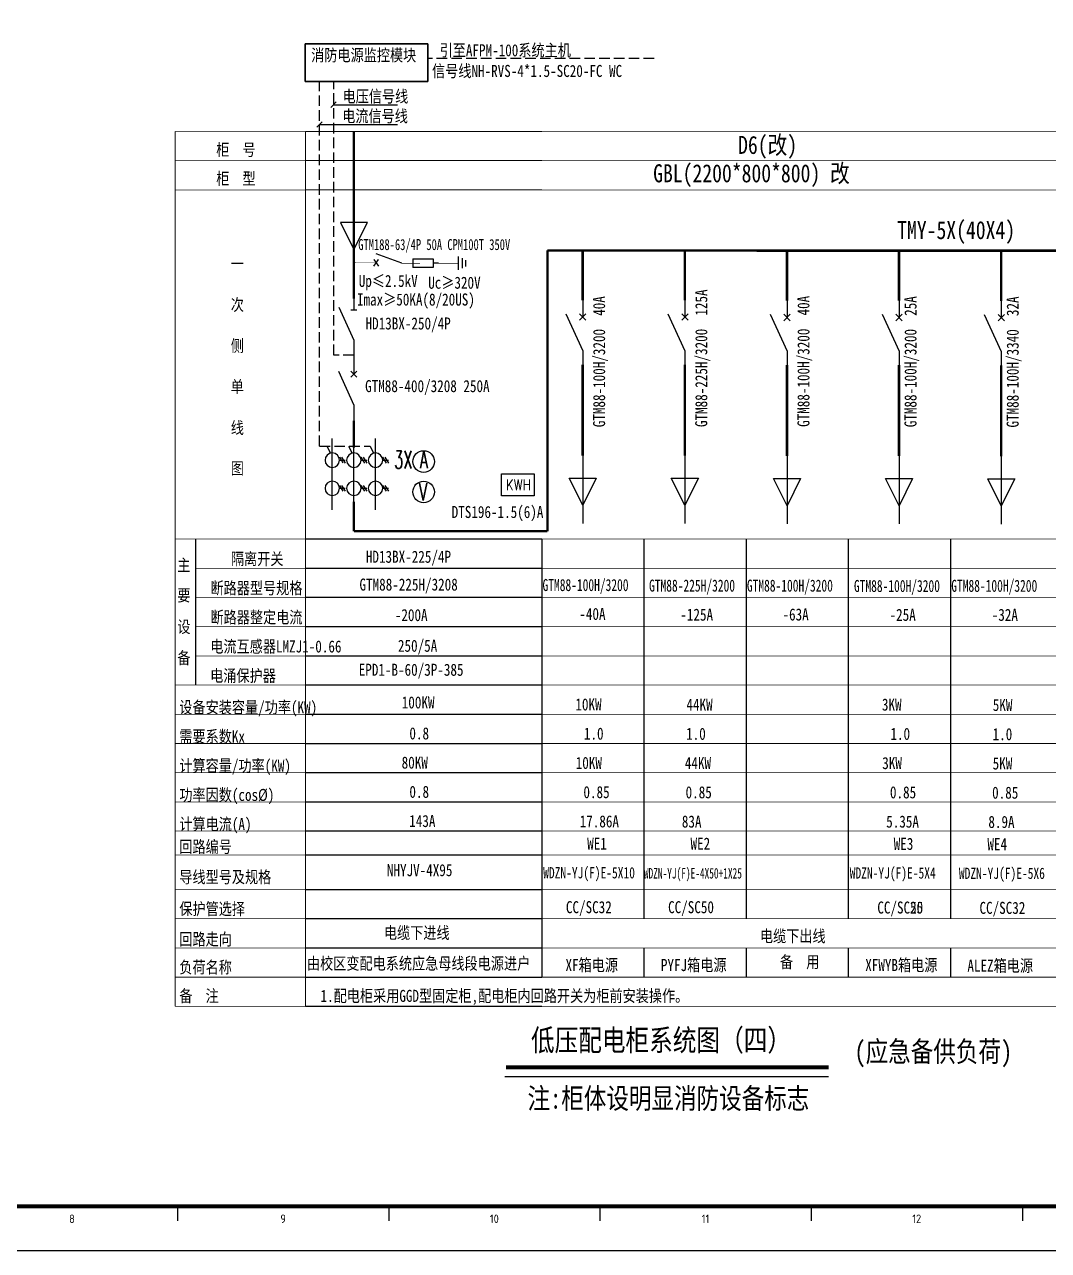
# Model space of a CAD drawing. Extents: x 815029915 to 815825525, y 579155098 to 579748855.
# Drawn here: x 815502554 to 815526796, y 579265284 to 579294299 of the extents above; entities that cross this region are included whole.
import ezdxf
from ezdxf.enums import TextEntityAlignment as Align

# ---------------------------------------------------------------- set-up
doc = ezdxf.new("R2010")
doc.units = 0
doc.header["$LTSCALE"] = 100
doc.header["$MEASUREMENT"] = 0
doc.linetypes.add('DASH', pattern=[0.35, 0.25, -0.1])
doc.linetypes.add('DASHED2', pattern=[9.525, 6.35, -3.175])
for name, color, linetype in [('ABDE_SYS', 3, 'Continuous'), ('AXIS', 3, 'Continuous'), ('car', 252, 'Continuous'), ('E-CAPL1', 7, 'Continuous'), ('ELEMENT', 3, 'Continuous'), ('EQUIP', 3, 'Continuous'), ('PUB_TEXT', 7, 'Continuous'), ('SIG_TEXT', 7, 'Continuous'), ('TEL_TEXT', 7, 'Continuous'), ('TH_WIRE', 4, 'Continuous'), ('TK', 7, 'Continuous'), ('zm', 1, 'Continuous'), ('强电平面线缆-1', 7, 'Continuous'), ('校对', 6, 'Continuous'), ('设备', 1, 'Continuous')]:
    doc.layers.add(name, color=color, linetype=linetype)
doc.styles.add('-华文细黑', font='', dxfattribs={"width": 0.8})
doc.styles.add('-宋体', font='', dxfattribs={"width": 0.8})
doc.styles.add('-黑体', font='', dxfattribs={"width": 0.8})
doc.styles.add('_SIMPLEX', font='SIMPLEX', dxfattribs={"width": 0.6})
doc.styles.add('DIM_FONT', font='SIMPLEX', dxfattribs={"width": 0.7, "bigfont": 'GBCBIG'})
doc.styles.add('HZ_ROMANS6', font='ROMANS6.shx', dxfattribs={"bigfont": 'hztxt.shx'})
doc.styles.add('ISOCP', font='isocp.shx', dxfattribs={"bigfont": 'gbcbig.shx'})
doc.styles.get("Standard").update_dxf_attribs({"font": 'gbenor.shx', "bigfont": 'gbcbig.shx'})
doc.styles.get('-华文细黑').set_extended_font_data('STXihei')
doc.styles.get('-宋体').set_extended_font_data('SimSun')
doc.styles.get('-黑体').set_extended_font_data('SimHei')

# ---------------------------------------------------------------- blocks, each defined once
blk = doc.blocks.new('M_M60GUJ')
for p, q in [((-0.267, -1), (-0.267, 0)), ((-0.267, 0), (0.267, 0)), ((0.267, 0), (0.267, -1)), ((0.267, -1), (-0.267, -1))]:
    blk.add_line(p, q)
at = {"style": '_SIMPLEX'}
blk.add_text('KWH', height=0.2667, rotation=270, dxfattribs=at).set_placement((-0.133, -0.133))
at = {"width": 0.8, "flags": 9}
blk.add_attdef('S', (0.25, -0.5), '', height=0.2, dxfattribs=at)
blk = doc.blocks.new('M_M27VHU')
for p, q in [((0.167, -0.5), (0.3, -0.5)), ((0.256, -0.433), (0.172, -0.567)), ((0.308, -0.433), (0.225, -0.567))]:
    blk.add_line(p, q)
blk.add_lwpolyline([(0, 0), (0, -1)])
blk.add_circle((0, -0.5), 0.167)
at = {"width": 0.8, "flags": 9}
blk.add_attdef('S', (0.25, -0.5), '', height=0.2, dxfattribs=at)
blk = doc.blocks.new('M_M43LFI')
for p, q in [((0, -0.733), (-0.2, -0.333)), ((-0.2, -0.333), (0.2, -0.333)), ((0.2, -0.333), (0, -0.733))]:
    blk.add_line(p, q)
blk.add_lwpolyline([(0, 0), (0, -1)])
at = {"style": 'DIM_FONT', "width": 0.8, "flags": 9}
blk.add_attdef('S', (0.25, -0.5), '', height=0.2, dxfattribs=at)
blk = doc.blocks.new('M_M8')
for p, q in [((-0.25, -0.2), (0, -0.75)), ((0.05, -0.25), (-0.05, -0.25))]:
    blk.add_line(p, q)
for points in [[(0, 0), (0, -0.25)], [(0, -0.75), (0, -1)]]:
    blk.add_lwpolyline(points)
at = {"style": 'DIM_FONT', "width": 0.8, "flags": 9}
blk.add_attdef('S', (0.25, -0.5), '', height=0.2, dxfattribs=at)
blk = doc.blocks.new('M_M7')
for p, q in [((-0.25, -0.2), (0, -0.75)), ((-0.047, -0.297), (0.047, -0.203)), ((-0.047, -0.203), (0.047, -0.297))]:
    blk.add_line(p, q)
for points in [[(0, 0), (0, -0.25)], [(0, -0.75), (0, -1)]]:
    blk.add_lwpolyline(points)
at = {"width": 0.8, "flags": 9}
blk.add_attdef('S', (0.25, -0.5), '', height=0.2, dxfattribs=at)
blk = doc.blocks.new('l')
at = {"layer": 'TK'}
blk.add_lwpolyline([(815463677, 579451444), (815463677, 579409444), (815547777, 579409444), (815547777, 579451444)], close=True, dxfattribs=at)

msp = doc.modelspace()

# ---------------------------------------------------------------- linework, layer by layer
at = {"color": 2, "lineweight": 35}
for p, q in [((815509200.5, 579292947.2), (815509200.5, 579293840.9)), ((815509200.5, 579293840.9), (815512104.7, 579293840.9)), ((815512104.7, 579293840.9), (815512104.7, 579292947.2)), ((815512104.7, 579292947.2), (815509200.5, 579292947.2))]:
    msp.add_line(p, q, dxfattribs=at)
for p, q in [((815512830.6, 579288494.9), (815512830.6, 579288805.3)), ((815512925.3, 579288533.7), (815512925.3, 579288766.5)), ((815513001.8, 579288568.5), (815513001.8, 579288723.7)), ((815510351.2, 579286391.4), (815510351.2, 579286025)), ((815509984.8, 579286098.3), (815510351.2, 579285292.2)), ((815510282.1, 579285955.9), (815510420.3, 579286094.1)), ((815510282.1, 579286094.1), (815510420.3, 579285955.9)), ((815510351.2, 579285292.2), (815510351.2, 579284925.8))]:
    msp.add_line(p, q)
at = {"layer": 'AXIS', "linetype": 'DASH', "ltscale": 10}
for p, q in [((815517459.2, 579293494), (815512104.7, 579293494)), ((815509541.2, 579284321.2), (815509541.2, 579292947.2)), ((815509873.7, 579286472.9), (815509873.7, 579292947.2)), ((815510351.2, 579286472.9), (815509873.7, 579286472.9)), ((815509541.2, 579284321.2), (815510737.8, 579284321.2)), ((815509713.6, 579284321.2), (815509795.7, 579284152.6)), ((815510225.7, 579284321.2), (815510307.8, 579284152.6)), ((815510737.8, 579284321.2), (815510819.8, 579284152.6))]:
    msp.add_line(p, q, dxfattribs=at)
at = {"layer": 'car', "color": 1}
for p, q in [((815509934.5, 579292466.4), (815509806.8, 579292334.2)), ((815509868.9, 579292401.7), (815511384.5, 579292401.7)), ((815509602, 579291999.9), (815509474.3, 579291867.7)), ((815509541.2, 579291935.2), (815511384.5, 579291935.2))]:
    msp.add_line(p, q, dxfattribs=at)
at = {"layer": 'E-CAPL1', "linetype": 'Continuous', "ltscale": 1000}
msp.add_line((815510351.2, 579286501.2), (815510351.2, 579286342.1), dxfattribs=at)
at = {"layer": 'EQUIP'}
for centre in [(815512003, 579283956.1), (815512003, 579283235.6)]:
    msp.add_circle(centre, 256, dxfattribs=at)
at = {"layer": 'SIG_TEXT', "color": 2, "lineweight": 5}
for p, q in [((815506120.3, 579291769.8), (815536164.6, 579291760.6)), ((815506120.3, 579291769.8), (815506120.3, 579271064)), ((815509207.1, 579291769.8), (815509207.1, 579271064)), ((815509207.1, 579291769.8), (815514800.6, 579291769.8)), ((815506120.3, 579291078.5), (815536164.6, 579291069.3)), ((815509207.1, 579291078.5), (815514800.6, 579291078.5)), ((815506120.3, 579290387.2), (815536164.6, 579290378)), ((815509207.1, 579290387.2), (815514800.6, 579290387.2)), ((815506120.3, 579282124.9), (815536164.6, 579282115.7)), ((815506600.9, 579281433.6), (815536164.6, 579281424.4)), ((815506600.9, 579280742.3), (815536164.6, 579280733.1)), ((815506600.9, 579280051), (815536164.6, 579280041.7)), ((815506600.9, 579279359.7), (815536164.6, 579279350.4)), ((815506120.3, 579278668.4), (815536164.6, 579278659.1)), ((815506120.3, 579277977.1), (815536164.6, 579277967.8)), ((815506120.3, 579277285.7), (815536164.6, 579277276.5)), ((815506120.3, 579276594.4), (815536164.6, 579276585.2)), ((815506120.3, 579275903.1), (815536164.6, 579275893.9)), ((815506120.3, 579275211.8), (815536164.6, 579275202.6)), ((815506120.3, 579274648.5), (815536164.6, 579274639.2)), ((815506120.3, 579273829.2), (815536164.6, 579273820)), ((815506120.3, 579273137.9), (815536164.6, 579273128.6)), ((815506120.3, 579272446.6), (815536164.6, 579272437.3)), ((815506120.3, 579271755.3), (815536164.6, 579271746)), ((815506120.3, 579271064), (815536164.6, 579271054.7))]:
    msp.add_line(p, q, dxfattribs=at)
at = {"layer": 'TEL_TEXT', "const_width": 96.9}
msp.add_lwpolyline([(815513951.3, 579269620.8), (815521595.2, 579269620.8)], dxfattribs=at)
at = {"layer": 'TH_WIRE'}
for points, const_width in [([(815514933.7, 579288951.9), (815534946.6, 579288942.6)], 60.5), ([(815514933.7, 579282306.8), (815514933.7, 579288951.9)], 58.2), ([(815515768.2, 579288951.9), (815515768.2, 579287773.5)], 58.2), ([(815518187.2, 579288951.9), (815518187.2, 579287773.5)], 58.2), ([(815520606.2, 579288943.4), (815520606.2, 579287765)], 58.2), ([(815523258.5, 579288943.4), (815523258.5, 579287765)], 58.2), ([(815525677.4, 579288936.8), (815525677.4, 579287758.4)], 58.2), ([(815510351.2, 579287813.9), (815510351.2, 579288177.4)], 58.2), ([(815515768.2, 579286247.8), (815515768.2, 579284092.9)], 58.2), ([(815518187.2, 579286247.8), (815518187.2, 579284092.9)], 58.2), ([(815520606.2, 579286239.4), (815520606.2, 579284084.4)], 58.2), ([(815523258.5, 579286239.4), (815523258.5, 579284084.4)], 58.2), ([(815525677.4, 579286232.8), (815525677.4, 579284077.8)], 58.2), ([(815510351.2, 579284285.7), (815510351.2, 579284925.8)], 58.2)]:
    msp.add_lwpolyline(points, dxfattribs=dict(at, const_width=const_width))
at = {"layer": 'TK'}
for p, q in [((815506177.3, 579266374.9), (815506177.3, 579265983.6)), ((815511177.3, 579266374.9), (815511177.3, 579265983.6)), ((815516177.3, 579266374.9), (815516177.3, 579265983.6)), ((815521177.3, 579266374.9), (815521177.3, 579265983.6)), ((815526177.3, 579266374.9), (815526177.3, 579265983.6))]:
    msp.add_line(p, q, dxfattribs=at)
msp.add_lwpolyline([(815463677.3, 579307283.6), (815463677.3, 579265283.6), (815547777.3, 579265283.6), (815547777.3, 579307283.6)], close=True, dxfattribs=at)
at = {"layer": 'TK', "const_width": 100}
msp.add_lwpolyline([(815466177.3, 579266329.2), (815466177.3, 579306283.6), (815546777.3, 579306283.6), (815546777.3, 579266329.2)], close=True, dxfattribs=at)
at = {"layer": 'zm'}
for p, q in [((815511484.8, 579288650.1), (815510879.7, 579288870)), ((815510824.7, 579288576.8), (815510934.7, 579288741.8)), ((815510824.7, 579288741.8), (815510934.7, 579288576.8)), ((815513925.9, 579269398.7), (815521586.1, 579269398.7))]:
    msp.add_line(p, q, dxfattribs=at)
at = {"layer": 'zm', "color": 1}
for p, q in [((815506600.9, 579282124.9), (815506600.9, 579278668.4)), ((815509207.1, 579282124.9), (815514800.6, 579282124.9)), ((815514800.6, 579282124.9), (815514800.6, 579271755.3)), ((815514800.6, 579282124.9), (815514800.6, 579271755.3)), ((815514800.6, 579282124.9), (815514800.6, 579271755.3)), ((815517219.6, 579282124.9), (815517219.6, 579273137.9)), ((815519638.6, 579282124.9), (815519638.6, 579273137.9)), ((815519638.6, 579282124.9), (815519638.6, 579273137.9)), ((815522057.6, 579282124.9), (815522057.6, 579273129.4)), ((815522057.6, 579282116.5), (815522057.6, 579273137.9)), ((815524476.5, 579282124.9), (815524476.5, 579273129.4)), ((815509207.1, 579281433.6), (815514800.6, 579281433.6)), ((815509207.1, 579280742.3), (815514800.6, 579280742.3)), ((815509207.1, 579280051), (815514800.6, 579280051)), ((815509207.1, 579279359.7), (815514800.6, 579279359.7)), ((815509207.1, 579278668.4), (815514800.6, 579278668.4)), ((815509207.1, 579277977.1), (815514800.6, 579277977.1)), ((815509207.1, 579277285.7), (815514800.6, 579277285.7)), ((815509207.1, 579276594.4), (815514800.6, 579276594.4)), ((815509207.1, 579275903.1), (815514800.6, 579275903.1)), ((815509207.1, 579275211.8), (815514800.6, 579275211.8)), ((815509207.1, 579274648.5), (815514800.6, 579274648.5)), ((815509207.1, 579273829.2), (815514800.6, 579273829.2)), ((815509207.1, 579273137.9), (815514800.6, 579273137.9)), ((815509207.1, 579272446.6), (815514800.6, 579272446.6)), ((815517219.6, 579272446.6), (815517219.6, 579271755.3)), ((815519638.6, 579272446.6), (815519638.6, 579271755.3)), ((815522057.6, 579272446.6), (815522057.6, 579271746.8)), ((815522057.6, 579272438.1), (815522057.6, 579271746.8)), ((815522057.6, 579272438.1), (815522057.6, 579271755.3)), ((815524476.5, 579272438.1), (815524476.5, 579271746.8)), ((815524476.5, 579272438.1), (815524476.5, 579271755.3)), ((815509207.1, 579271755.3), (815514800.6, 579271755.3)), ((815509207.1, 579271064), (815514800.6, 579271064))]:
    msp.add_line(p, q, dxfattribs=at)
at = {"layer": 'zm', "color": 1, "const_width": 58.2}
for points in [[(815510351.2, 579282522.2), (815510351.2, 579283005.5)], [(815510351.2, 579282522.2), (815510351.2, 579282306.8)], [(815510351.2, 579282306.8), (815514933.7, 579282306.8)]]:
    msp.add_lwpolyline(points, dxfattribs=at)
at = {"layer": '强电平面线缆-1', "color": 1, "linetype": 'Continuous', "const_width": 57.7}
msp.add_lwpolyline([(815510351.4, 579288143.5), (815510351.4, 579291769.8)], dxfattribs=at)
at = {"layer": '校对', "color": 0, "const_width": 14.8}
for points in [[(815510879.7, 579288870), (815511484.8, 579288650.1)], [(815510879.7, 579288659.3), (815510373.6, 579288659.5)], [(815510824.7, 579288741.8), (815510934.7, 579288576.8)], [(815510824.7, 579288576.8), (815510934.7, 579288741.8)], [(815511484.8, 579288650.1), (815511744.6, 579288650.1)], [(815511744.6, 579288553.4), (815511744.6, 579288746.9), (815512235, 579288746.9), (815512235, 579288553.4), (815511744.6, 579288553.4)], [(815511744.6, 579288650.1), (815511914.1, 579288650.1)], [(815512235, 579288650.1), (815512830.6, 579288650.1)], [(815512830.6, 579288494.9), (815512830.6, 579288805.3)], [(815512925.3, 579288533.7), (815512925.3, 579288766.5)], [(815513001.8, 579288568.5), (815513001.8, 579288723.7)]]:
    msp.add_lwpolyline(points, dxfattribs=at)
at = {"layer": '设备', "linetype": 'DASHED2'}
msp.add_line((815512356.2, 579288650.1), (815512235, 579288650.1), dxfattribs=at)
at = {"layer": '设备'}
msp.add_lwpolyline([(815511744.6, 579288650.1, 0, 0, 0), (815511914.1, 579288650.1, 103.5, 0, 0), (815512144.3, 579288650.1, 0, 0, 0)], format="xyseb", dxfattribs=at)
msp.add_lwpolyline([(815511744.6, 579288553.4), (815512235, 579288553.4), (815512235, 579288746.9), (815511744.6, 579288746.9)], close=True, dxfattribs=at)

# ---------------------------------------------------------------- block references
at = {"layer": 'ELEMENT'}
for name, p, xscale, yscale, zscale in [('M_M43LFI', (815510351.4, 579290149.6), -1600.254723590612, 1600.254723569378, 1600.254723588608), ('M_M8', (815510351.2, 579287895.4), 1422.448643182218, 1422.448643182218, 1422.448643182218), ('M_M7', (815515768.2, 579287773.5), 1600.254723590612, 1600.254723569378, 1600.254723590612), ('M_M7', (815518187.2, 579287773.5), 1600.254723590612, 1600.254723569378, 1600.254723590612), ('M_M7', (815520606.2, 579287765), 1600.254723590612, 1600.254723569378, 1600.254723590612), ('M_M7', (815523258.5, 579287765), 1600.254723590612, 1600.254723569378, 1600.254723590612), ('M_M7', (815525677.4, 579287758.4), 1600.254723590612, 1600.254723569378, 1600.254723590612), ('M_M43LFI', (815515768.2, 579284092.9), 1600.254723590612, 1600.254723569378, 1600.254723590612), ('M_M43LFI', (815518187.2, 579284092.9), 1600.254723590612, 1600.254723569378, 1600.254723590612), ('M_M43LFI', (815520606.2, 579284084.4), 1600.254723590612, 1600.254723569378, 1600.254723590612), ('M_M43LFI', (815523258.5, 579284084.4), 1600.254723590612, 1600.254723569378, 1600.254723590612), ('M_M43LFI', (815525677.4, 579284077.8), 1600.254723590612, 1600.254723569378, 1600.254723590612)]:
    msp.add_blockref(name, p, dxfattribs=dict(at, xscale=xscale, yscale=yscale, zscale=zscale))
for name, p, xscale, yscale, zscale, rotation in [('M_M27VHU', (815509839.1, 579283475.4), -1024.163023084402, 1024.163023084402, 1024.163023097733, 180), ('M_M27VHU', (815510351.2, 579283475.4), -1024.163023084402, 1024.163023084402, 1024.163023097733, 180), ('M_M27VHU', (815510863.3, 579283475.4), -1024.163023084402, 1024.163023084402, 1024.163023097733, 180), ('M_M27VHU', (815509839.1, 579282809.9), -1024.163023084402, 1024.163023084402, 1024.163023097733, 180), ('M_M27VHU', (815510351.2, 579282809.9), -1024.163023084402, 1024.163023084402, 1024.163023097733, 180), ('M_M27VHU', (815510863.3, 579282809.9), -1024.163023084402, 1024.163023084402, 1024.163023097733, 180), ('M_M60GUJ', (815513846.3, 579283404.6), 969.8513475682586, 775.8810780800878, 969.8513476294597, 90)]:
    msp.add_blockref(name, p, dxfattribs=dict(at, xscale=xscale, yscale=yscale, zscale=zscale, rotation=rotation))
at = {"layer": 'zm', "color": 1}
msp.add_blockref('l', (0, -144160.9), dxfattribs=at)

# ---------------------------------------------------------------- texts
at = {"layer": 'ABDE_SYS', "linetype": 'Continuous', "style": '-宋体'}
for s, height, width, p in [('  WDZN-YJ(F)E-5X10', 266, 0.75, (815514562.3, 579274090.5, 1597.3)), ('  WDZN-YJ(F)E-4X50+1X25', 250, 0.65, (815516996.2, 579274086.3, 1597.3)), ('  WDZN-YJ(F)E-5X4', 266, 0.75, (815521819.3, 579274085.7, 1597.3)), ('  WDZN-YJ(F)E-5X6', 266, 0.75, (815524403.9, 579274077.8, 1597.3))]:
    msp.add_text(s, height=height, dxfattribs=dict(at, width=width)).set_placement(p)
at = {"layer": 'EQUIP', "style": 'HZ_ROMANS6', "width": 0.6}
for s, height, p in [('3X', 418.98, (815511306.5, 579283788.7)), ('A', 409.7, (815511916, 579283796.2)), ('V', 409.7, (815511895.9, 579283035.4))]:
    msp.add_text(s, height=height, dxfattribs=at).set_placement(p)
at = {"layer": 'PUB_TEXT', "color": 7, "style": '-宋体', "width": 0.8}
for s, height, p in [('(应急备供负荷)', 489.27, (815522201.5, 579269748.1)), ('注:柜体设明显消防设备标志', 489.274, (815514462, 579268640.5))]:
    msp.add_text(s, height=height, dxfattribs=at).set_placement(p)
at = {"layer": 'TK', "style": 'ISOCP'}
for s, p in [('8', (815503677.3, 579266033.6)), ('9', (815508677.3, 579266033.6)), ('10', (815513677.3, 579266033.6)), ('11', (815518677.3, 579266033.6)), ('12', (815523677.3, 579266033.6))]:
    msp.add_text(s, height=200, dxfattribs=at).set_placement(p, align=Align.MIDDLE)
at = {"layer": 'zm', "color": 1}
for s, height, style, width, p in [('引至AFPM-100系统主机', 285, '-黑体', 0.8, (815512381.6, 579293547.4)), ('消防电源监控模块 ', 285, '-黑体', 0.8, (815509340.2, 579293432.3)), ('信号线NH-RVS-4*1.5-SC20-FC WC', 285, '-黑体', 0.8, (815512202.4, 579293057.7)), ('电压信号线', 285, '-黑体', 0.8, (815510083, 579292457.7)), ('电流信号线', 285, '-黑体', 0.8, (815510075.6, 579291991.1)), ('柜  号', 285, '-黑体', 0.8, (815507093.2, 579291192.9)), ('D6(改)', 427.5, '-黑体', 0.8, (815519448.4, 579291236.5)), ('GBL(2200*800*800) 改', 427.5, '-黑体', 0.8, (815517437.5, 579290564.9)), ('柜  型', 285, '-黑体', 0.8, (815507093.2, 579290510.5)), ('TMY-5X(40X4)', 427.5, '-黑体', 0.8, (815523214.3, 579289220.5)), ('HD13BX-250/4P', 285, '-华文细黑', 0.8, (815510628.1, 579287081.6)), ('GTM88-400/3208 250A', 285, '-华文细黑', 0.8, (815510617.9, 579285598.8)), ('DTS196-1.5(6)A', 285, '-黑体', 0.8, (815512667, 579282619.9)), ('隔离开关', 285, '-黑体', 0.8, (815507440.4, 579281510.8)), ('HD13BX-225/4P', 285, '-黑体', 0.8, (815510635.7, 579281560.4)), ('断路器型号规格', 285, '-黑体', 0.8, (815506957.7, 579280819.4)), ('GTM88-225H/3208 ', 285, '-黑体', 0.8, (815510484.8, 579280902.1)), ('GTM88-100H/3200 ', 285, '-华文细黑', 0.7, (815514818.2, 579280890.9)), ('GTM88-225H/3200 ', 285, '-华文细黑', 0.7, (815517339.7, 579280877.8)), ('GTM88-100H/3200 ', 285, '-华文细黑', 0.7, (815519656.2, 579280877.1)), ('GTM88-100H/3200 ', 285, '-华文细黑', 0.7, (815522190.6, 579280868.7)), ('GTM88-100H/3200 ', 285, '-华文细黑', 0.7, (815524494.9, 579280872.7)), ('断路器整定电流', 285, '-黑体', 0.8, (815506957.7, 579280128.1)), ('-200A', 285, '-黑体', 0.8, (815511321.2, 579280180.2)), ('-40A', 285, '-黑体', 0.8, (815515689.1, 579280207.7)), ('-125A', 285, '-黑体', 0.8, (815518080.1, 579280189.8)), ('-63A', 285, '-黑体', 0.8, (815520499.1, 579280194)), ('-25A', 285, '-黑体', 0.8, (815523033.5, 579280185.5)), ('-32A', 285, '-黑体', 0.8, (815525452.4, 579280185.4)), ('电流互感器LMZJ1-0.66', 285, '-黑体', 0.8, (815506952.4, 579279436.8)), ('250/5A', 285, '-黑体', 0.8, (815511394.9, 579279453.3)), ('电涌保护器', 285, '-黑体', 0.8, (815506949, 579278745.5)), ('EPD1-B-60/3P-385', 285, '-黑体', 0.8, (815510466.1, 579278885.9)), ('100KW', 285, '-黑体', 0.8, (815511484.8, 579278112.9)), ('设备安装容量/功率(KW)', 285, '-黑体', 0.8, (815506219.2, 579277997)), ('10KW', 285, '-黑体', 0.8, (815515595.9, 579278065.8)), ('44KW', 285, '-黑体', 0.8, (815518225.3, 579278061.6)), ('3KW', 285, '-黑体', 0.8, (815522852.8, 579278061.1)), ('5KW', 285, '-黑体', 0.8, (815525476.9, 579278053.1)), ('需要系数Kx', 285, '-黑体', 0.8, (815506219.2, 579277305.7)), ('0.8', 285, '-黑体', 0.8, (815511666, 579277379.4)), ('1.0', 285, '-黑体', 0.8, (815515797.7, 579277373.7)), ('1.0', 285, '-黑体', 0.8, (815518216.7, 579277369.5)), ('1.0', 285, '-黑体', 0.8, (815523054.7, 579277368.9)), ('1.0', 285, '-黑体', 0.8, (815525473.6, 579277361)), ('80KW', 285, '-黑体', 0.8, (815511482.3, 579276688.1)), ('10KW', 285, '-黑体', 0.8, (815515603.6, 579276681.5)), ('44KW', 285, '-黑体', 0.8, (815518186.8, 579276677.3)), ('3KW', 285, '-黑体', 0.8, (815522860.5, 579276676.8)), ('5KW', 285, '-黑体', 0.8, (815525474.6, 579276668.9)), ('计算容量/功率(KW)', 285, '-黑体', 0.8, (815506219.2, 579276614.4)), ('功率因数(cos%%C)', 285, '-黑体', 0.8, (815506219.2, 579275923.1)), ('0.8', 285, '-黑体', 0.8, (815511666, 579275996.8)), ('0.85', 285, '-黑体', 0.8, (815515786, 579275989.4)), ('0.85', 285, '-黑体', 0.8, (815518205, 579275985.2)), ('0.85', 285, '-黑体', 0.8, (815523042.9, 579275984.6)), ('0.85', 285, '-黑体', 0.8, (815525461.9, 579275976.7)), ('计算电流(A)', 285, '-黑体', 0.8, (815506219.2, 579275231.7)), ('143A', 285, '-黑体', 0.8, (815511662.1, 579275305.5)), ('17.86A', 285, '-黑体', 0.8, (815515697.1, 579275297.2)), ('83A', 285, '-黑体', 0.8, (815518116.1, 579275293.1)), ('5.35A', 285, '-黑体', 0.8, (815522954, 579275292.5)), ('8.9A', 285, '-黑体', 0.8, (815525373, 579275284.6)), ('回路编号', 285, '-黑体', 0.8, (815506219.2, 579274697.4)), ('WE1', 285, '-黑体', 0.8, (815515874.9, 579274770.2)), ('WE2', 285, '-黑体', 0.8, (815518321.3, 579274770.2)), ('WE3', 285, '-黑体', 0.8, (815523131.8, 579274765.5)), ('WE4', 285, '-黑体', 0.8, (815525350.1, 579274757.6)), ('导线型号及规格', 285, '-黑体', 0.8, (815506219.2, 579273980.4)), ('保护管选择', 285, '-黑体', 0.8, (815506219.2, 579273227.5)), ('CC/SC32', 285, '-黑体', 0.8, (815515371.6, 579273266.4)), ('CC/SC50', 285, '-黑体', 0.8, (815517790.6, 579273266.4)), ('CC/SC50', 285, '-黑体', 0.8, (815522744, 579273257.9)), ('CC/SC25', 285, '-黑体', 0.8, (815522744, 579273257.9)), ('CC/SC32', 285, '-黑体', 0.8, (815525163, 579273250)), ('电缆下进线', 285, '-黑体', 0.8, (815511063.2, 579272661.1)), ('电缆下出线', 285, '-黑体', 0.8, (815519965.2, 579272583.4)), ('回路走向', 285, '-黑体', 0.8, (815506219.2, 579272507.8)), ('负荷名称', 285, '-黑体', 0.8, (815506219.2, 579271844.9)), ('由校区变配电系统应急母线段电源进户', 285, '-黑体', 0.8, (815509240.1, 579271934.1)), ('XF箱电源', 285, '-黑体', 0.8, (815515361.3, 579271897)), ('PYFJ箱电源', 285, '-黑体', 0.8, (815517620, 579271897)), ('备  用', 285, '-华文细黑', 0.8, (815520440.2, 579271971.4)), ('XFWYB箱电源', 285, '-黑体', 0.8, (815522458, 579271897)), ('ALEZ箱电源', 285, '-黑体', 0.8, (815524877, 579271882.6)), ('备  注', 285, '-黑体', 0.8, (815506219.2, 579271166.6)), ('1.配电柜采用GGD型固定柜,配电柜内回路开关为柜前安装操作。 ', 285, '-黑体', 0.8, (815509563.1, 579271167.8)), ('低压配电柜系统图（四）', 513, '-华文细黑', 0.8, (815514543.6, 579270005.8))]:
    msp.add_text(s, height=height, dxfattribs=dict(at, style=style, width=width)).set_placement(p)
at = {"layer": 'zm', "color": 4, "style": '-黑体', "width": 0.7}
msp.add_text('GTM188-63/4P 50A CPM100T 350V', height=260.508, dxfattribs=at).set_placement((815510455, 579288961.5, 159726.7))
at = {"layer": 'zm', "color": 1, "width": 0.8}
for s, style, p in [('一', '-黑体', (815507593.8, 579288635.8)), ('次', '-黑体', (815507592.6, 579287671.9)), ('侧', '-黑体', (815507592.6, 579286702)), ('单', '-黑体', (815507592.6, 579285732.2)), ('线', '-黑体', (815507592.6, 579284762.3)), ('图', '-黑体', (815507592.6, 579283792.5)), ('主', '-黑体', (815506328.1, 579281515.1)), ('要', '-黑体', (815506328.1, 579280787.2)), ('设', '-黑体', (815506328.1, 579280046.1)), ('备', '-黑体', (815506328.1, 579279314.3)), ('NHYJV-4X95', '-华文细黑', (815511909, 579274282.4, -746868.8))]:
    msp.add_text(s, height=285, dxfattribs=dict(at, style=style)).set_placement(p, align=Align.MIDDLE)
at = {"layer": 'zm', "color": 1, "style": '-黑体', "width": 0.8}
for s, p in [('Up≤2.5kV ', (815510467.5, 579288231, 159726.7)), ('Uc≥320V', (815512111.1, 579288189, 159726.7)), ('Imax≥50KA(8/20US)', (815510424.4, 579287790.7, 159726.7))]:
    msp.add_text(s, height=285, dxfattribs=at).set_placement(p, align=Align.MIDDLE_LEFT)
at = {"layer": 'zm', "color": 1, "style": '-华文细黑', "width": 0.8}
for s, p in [('GTM88-225H/3200  125A ', (815518718.3, 579284772.1)), ('GTM88-100H/3200  40A ', (815516299.3, 579284768.1)), ('GTM88-100H/3200  40A ', (815521137.3, 579284776.2)), ('GTM88-100H/3200  25A ', (815523671.7, 579284767.8)), ('GTM88-100H/3340  32A ', (815526090.6, 579284761.2))]:
    msp.add_text(s, height=285, rotation=90, dxfattribs=at).set_placement(p)

doc.saveas('drawing.dxf')
